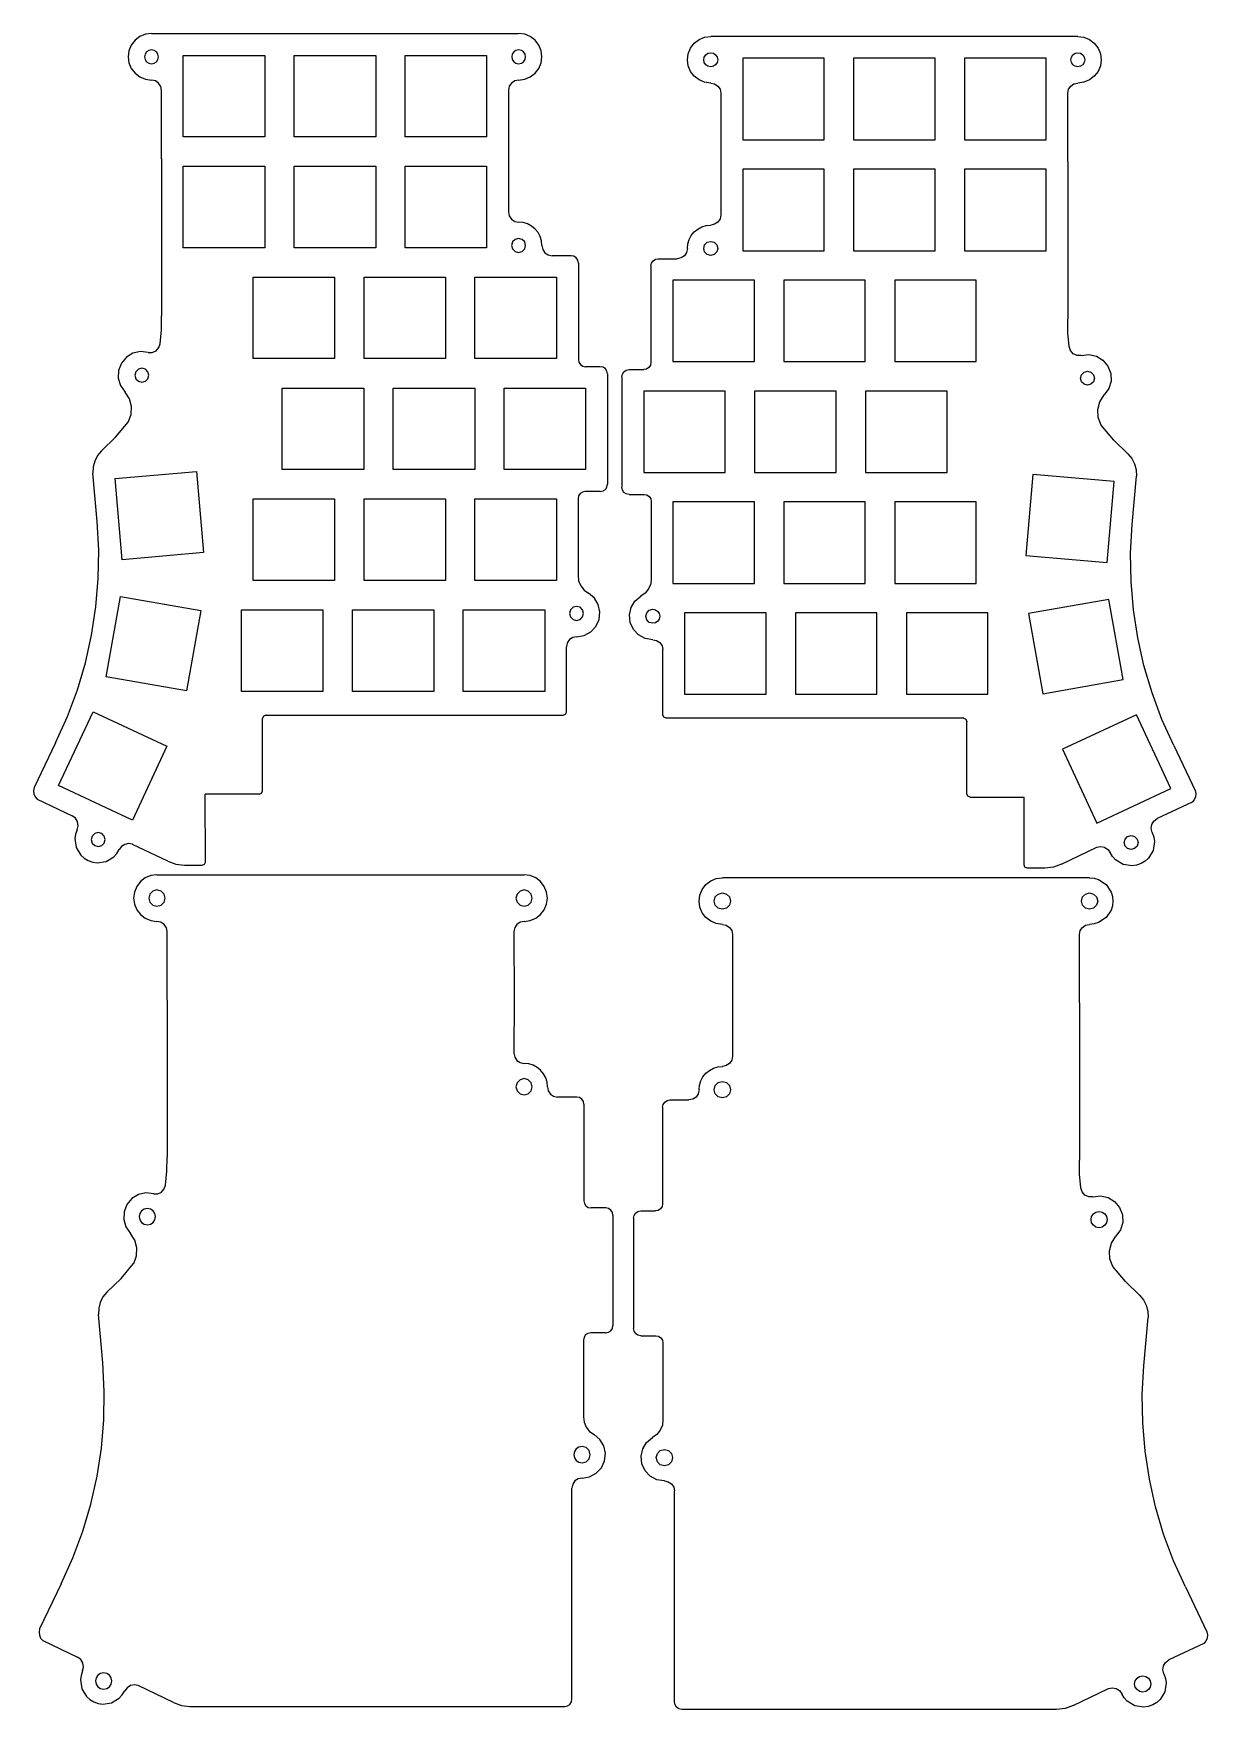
# Model space of a CAD drawing. Extents: x 4 to 206, y 7 to 295.
import ezdxf

# ---------------------------------------------------------------- set-up
doc = ezdxf.new("R2010")
doc.units = 0

msp = doc.modelspace()

# ---------------------------------------------------------------- linework, layer by layer
at = {"layer": 'Edge.Cuts', "color": 254}
for points in [[(24.280428, 294.951914), (23.236758, 294.813452), (22.28043, 294.416016), (21.458077, 293.78653), (20.816331, 292.951917), (20.414407, 291.978842), (20.280433, 290.951919), (20.414407, 289.924997), (20.816331, 288.951922), (21.458077, 288.117309), (22.28043, 287.487822), (23.236758, 287.090386), (24.280428, 286.951924)], [(24.279581, 294.951935), (87.32971, 294.951935)], [(87.330345, 286.951924), (88.374014, 287.090386), (89.330342, 287.487822), (90.152696, 288.117309), (90.794442, 288.951922), (91.196365, 289.924997), (91.33034, 290.951919), (91.196365, 291.978842), (90.794442, 292.951917), (90.152696, 293.78653), (89.330342, 294.416016), (88.374014, 294.813452), (87.330345, 294.951914)], [(120.304655, 286.445924), (119.260986, 286.584386), (118.304658, 286.981822), (117.482304, 287.611309), (116.840558, 288.445922), (116.438635, 289.418997), (116.30466, 290.445919), (116.438635, 291.472842), (116.840558, 292.445917), (117.482304, 293.28053), (118.304658, 293.910016), (119.260986, 294.307452), (120.304655, 294.445914)], [(183.355419, 294.445935), (120.30529, 294.445935)], [(183.354572, 294.445914), (184.398242, 294.307452), (185.35457, 293.910016), (186.176923, 293.28053), (186.818669, 292.445917), (187.220593, 291.472842), (187.354567, 290.445919), (187.220593, 289.418997), (186.818669, 288.445922), (186.176923, 287.611309), (185.35457, 286.981822), (184.398242, 286.584386), (183.354572, 286.445924)], [(24.280428, 289.751922), (24.747078, 289.84662), (25.128062, 290.10388), (25.384884, 290.48516), (25.479046, 290.951919), (25.384884, 291.418678), (25.128062, 291.799958), (24.747078, 292.057218), (24.280428, 292.151917), (23.813777, 292.057218), (23.432793, 291.799958), (23.175972, 291.418678), (23.08181, 290.951919), (23.175972, 290.48516), (23.432793, 290.10388), (23.813777, 289.84662), (24.280428, 289.751922), (24.280428, 289.751922)], [(29.729991, 277.201856), (29.729991, 291.202)], [(29.729991, 291.202), (43.731723, 291.202)], [(43.731723, 291.202), (43.731723, 277.201856)], [(48.779967, 277.201856), (48.779967, 291.202)], [(48.779967, 291.202), (62.781699, 291.202)], [(62.781699, 291.202), (62.781699, 277.201856)], [(67.829943, 277.201856), (67.829943, 291.202)], [(67.829943, 291.202), (81.831675, 291.202)], [(81.831675, 291.202), (81.831675, 277.201856)], [(87.330345, 289.751922), (87.796995, 289.84662), (88.17798, 290.10388), (88.434801, 290.48516), (88.528963, 290.951919), (88.434801, 291.418678), (88.17798, 291.799958), (87.796995, 292.057218), (87.330345, 292.151917), (86.863695, 292.057218), (86.48271, 291.799958), (86.225889, 291.418678), (86.131727, 290.951919), (86.225889, 290.48516), (86.48271, 290.10388), (86.863695, 289.84662), (87.330345, 289.751922), (87.330345, 289.751922)], [(120.304655, 289.245922), (119.838005, 289.34062), (119.45702, 289.59788), (119.200199, 289.97916), (119.106037, 290.445919), (119.200199, 290.912678), (119.45702, 291.293958), (119.838005, 291.551218), (120.304655, 291.645917), (120.771305, 291.551218), (121.15229, 291.293958), (121.409111, 290.912678), (121.503273, 290.445919), (121.409111, 289.97916), (121.15229, 289.59788), (120.771305, 289.34062), (120.304655, 289.245922), (120.304655, 289.245922)], [(183.354572, 289.245922), (182.887922, 289.34062), (182.506938, 289.59788), (182.250116, 289.97916), (182.155954, 290.445919), (182.250116, 290.912678), (182.506938, 291.293958), (182.887922, 291.551218), (183.354572, 291.645917), (183.821223, 291.551218), (184.202207, 291.293958), (184.459028, 290.912678), (184.55319, 290.445919), (184.459028, 289.97916), (184.202207, 289.59788), (183.821223, 289.34062), (183.354572, 289.245922), (183.354572, 289.245922)], [(139.805057, 290.696), (125.803325, 290.696)], [(125.803325, 290.696), (125.803325, 276.695856)], [(139.805057, 276.695856), (139.805057, 290.696)], [(158.855033, 290.696), (144.853301, 290.696)], [(144.853301, 290.696), (144.853301, 276.695856)], [(158.855033, 276.695856), (158.855033, 290.696)], [(177.905009, 290.696), (163.903277, 290.696)], [(163.903277, 290.696), (163.903277, 276.695856)], [(177.905009, 276.695856), (177.905009, 290.696)], [(26.030433, 285.201927), (25.897221, 285.871624), (25.517867, 286.439365), (24.950125, 286.818716), (24.280428, 286.951924)], [(26.031121, 273.450333), (26.031121, 285.202052)], [(87.330345, 286.951924), (86.649173, 286.814395), (86.092923, 286.439355), (85.717888, 285.883101), (85.580367, 285.201927)], [(85.580816, 285.202052), (85.588754, 273.451921)], [(120.304655, 286.445924), (120.985827, 286.308395), (121.542077, 285.933355), (121.917112, 285.377101), (122.054633, 284.695927)], [(181.604567, 284.695927), (181.737779, 285.365624), (182.117133, 285.933365), (182.684875, 286.312716), (183.354572, 286.445924)], [(122.054184, 284.696052), (122.046246, 272.945921)], [(181.603879, 272.944333), (181.603879, 284.696052)], [(43.731723, 277.201856), (29.729991, 277.201856)], [(62.781699, 277.201856), (48.779967, 277.201856)], [(81.831675, 277.201856), (67.829943, 277.201856)], [(125.803325, 276.695856), (139.805057, 276.695856)], [(144.853301, 276.695856), (158.855033, 276.695856)], [(163.903277, 276.695856), (177.905009, 276.695856)], [(26.031121, 273.450333), (26.031121, 246.451966)], [(29.729991, 258.15188), (29.729991, 272.152024)], [(29.729991, 272.152024), (43.731723, 272.152024)], [(43.731723, 272.152024), (43.731723, 258.15188)], [(48.779967, 258.15188), (48.779967, 272.152024)], [(48.779967, 272.152024), (62.781699, 272.152024)], [(62.781699, 272.152024), (62.781699, 258.15188)], [(67.829943, 258.15188), (67.829943, 272.152024)], [(67.829943, 272.152024), (81.831675, 272.152024)], [(81.831675, 272.152024), (81.831675, 258.15188)], [(85.588754, 273.460387), (85.580816, 264.301847)], [(122.046246, 272.954387), (122.054184, 263.795847)], [(139.805057, 271.646024), (125.803325, 271.646024)], [(125.803325, 271.646024), (125.803325, 257.64588)], [(139.805057, 257.64588), (139.805057, 271.646024)], [(158.855033, 271.646024), (144.853301, 271.646024)], [(144.853301, 271.646024), (144.853301, 257.64588)], [(158.855033, 257.64588), (158.855033, 271.646024)], [(177.905009, 271.646024), (163.903277, 271.646024)], [(163.903277, 271.646024), (163.903277, 257.64588)], [(177.905009, 257.64588), (177.905009, 271.646024)], [(181.603879, 272.944333), (181.603879, 245.945966)], [(85.580367, 264.301953), (85.717888, 263.620779), (86.092923, 263.064525), (86.649173, 262.689485), (87.330345, 262.551956)], [(91.330364, 258.531961), (91.256229, 259.318844), (91.03164, 260.068848), (90.665293, 260.760756), (90.165882, 261.373348), (89.55579, 261.875813), (88.865721, 262.245611), (88.116848, 262.473943), (87.330345, 262.552006)], [(116.304636, 258.025961), (116.378771, 258.812844), (116.60336, 259.562848), (116.969707, 260.254756), (117.469118, 260.867348), (118.07921, 261.369813), (118.769279, 261.739611), (119.518152, 261.967943), (120.304655, 262.046006)], [(122.054633, 263.795953), (121.917112, 263.114779), (121.542077, 262.558525), (120.985827, 262.183485), (120.304655, 262.045956)], [(87.330345, 257.35196), (87.930345, 257.51273), (88.369575, 257.95196), (88.530344, 258.551959), (88.369575, 259.151959), (87.930345, 259.591189), (87.330345, 259.751958), (86.730346, 259.591189), (86.291115, 259.151959), (86.130346, 258.551959), (86.291115, 257.95196), (86.730346, 257.51273), (87.330345, 257.35196), (87.330345, 257.35196)], [(120.304655, 256.84596), (119.704655, 257.00673), (119.265425, 257.44596), (119.104656, 258.045959), (119.265425, 258.645959), (119.704655, 259.085189), (120.304655, 259.245958), (120.904654, 259.085189), (121.343885, 258.645959), (121.504654, 258.045959), (121.343885, 257.44596), (120.904654, 257.00673), (120.304655, 256.84596), (120.304655, 256.84596)], [(43.731723, 258.15188), (29.729991, 258.15188)], [(62.781699, 258.15188), (48.779967, 258.15188)], [(81.831675, 258.15188), (67.829943, 258.15188)], [(91.330364, 258.531961), (91.467885, 257.850787), (91.842919, 257.294531), (92.39917, 256.919491), (93.080342, 256.781961)], [(96.349344, 256.781869), (93.079099, 256.781869)], [(97.586879, 255.531965), (97.496628, 256.00929), (97.229483, 256.415021), (96.826669, 256.686546), (96.35035, 256.781961)], [(110.048121, 255.025965), (110.138372, 255.50329), (110.405517, 255.909021), (110.808331, 256.180546), (111.28465, 256.275961)], [(111.285656, 256.275869), (114.555901, 256.275869)], [(116.304636, 258.025961), (116.167115, 257.344787), (115.792081, 256.788531), (115.23583, 256.413491), (114.554658, 256.275961)], [(125.803325, 257.64588), (139.805057, 257.64588)], [(144.853301, 257.64588), (158.855033, 257.64588)], [(163.903277, 257.64588), (177.905009, 257.64588)], [(97.587593, 255.531979), (97.587593, 238.961992)], [(110.047407, 255.025979), (110.047407, 238.455992)], [(41.731476, 239.101983), (41.731476, 253.101969)], [(41.731476, 253.101969), (55.730562, 253.101969)], [(55.730562, 253.101969), (55.730562, 239.101983)], [(60.781452, 239.101983), (60.781452, 253.101969)], [(60.781452, 253.101969), (74.780538, 253.101969)], [(74.780538, 253.101969), (74.780538, 239.101983)], [(79.831428, 239.101983), (79.831428, 253.101969)], [(79.831428, 253.101969), (93.830514, 253.101969)], [(93.830514, 253.101969), (93.830514, 239.101983)], [(127.803572, 252.595969), (113.804486, 252.595969)], [(113.804486, 252.595969), (113.804486, 238.595983)], [(127.803572, 238.595983), (127.803572, 252.595969)], [(146.853548, 252.595969), (132.854462, 252.595969)], [(132.854462, 252.595969), (132.854462, 238.595983)], [(146.853548, 238.595983), (146.853548, 252.595969)], [(165.903524, 252.595969), (151.904438, 252.595969)], [(151.904438, 252.595969), (151.904438, 238.595983)], [(165.903524, 238.595983), (165.903524, 252.595969)], [(25.771723, 241.670459), (25.998686, 244.055936), (26.030433, 246.451976)], [(181.863277, 241.164459), (181.636314, 243.549936), (181.604567, 245.945976)], [(23.718533, 240.171185), (22.378469, 240.312443), (21.0973, 240.021123), (19.975098, 239.337807), (19.111931, 238.303075), (18.632822, 237.043639), (18.586974, 235.730567), (18.960733, 234.470978), (19.740448, 233.371992)], [(23.710437, 240.142024), (24.422393, 240.162193), (25.067993, 240.463005), (25.5414, 240.995147), (25.765003, 241.671379)], [(55.730562, 239.101983), (41.731476, 239.101983)], [(74.780538, 239.101983), (60.781452, 239.101983)], [(93.830514, 239.101983), (79.831428, 239.101983)], [(97.586879, 238.961985), (97.681006, 238.488777), (97.949057, 238.08761), (98.350225, 237.81956), (98.823434, 237.725435)], [(183.924563, 239.636024), (183.212607, 239.656193), (182.567007, 239.957005), (182.0936, 240.489147), (181.869997, 241.165379)], [(183.916467, 239.665185), (185.256531, 239.806443), (186.5377, 239.515123), (187.659902, 238.831807), (188.523069, 237.797075), (189.002178, 236.537639), (189.048026, 235.224567), (188.674267, 233.964978), (187.894552, 232.865992)], [(22.630435, 235.05199), (23.230435, 235.212759), (23.669665, 235.651989), (23.830434, 236.251988), (23.669665, 236.851988), (23.230435, 237.291218), (22.630435, 237.451987), (22.030436, 237.291218), (21.591206, 236.851988), (21.430437, 236.251988), (21.591206, 235.651989), (22.030436, 235.212759), (22.630435, 235.05199), (22.630435, 235.05199)], [(101.349963, 237.725437), (98.823196, 237.725437)], [(102.586889, 236.488884), (102.492763, 236.962093), (102.224711, 237.36326), (101.823543, 237.63131), (101.350334, 237.725435)], [(102.585566, 236.488882), (102.585566, 217.522011)], [(105.048111, 235.982884), (105.142237, 236.456093), (105.410289, 236.85726), (105.811457, 237.12531), (106.284666, 237.219435)], [(106.285037, 237.219437), (108.811804, 237.219437)], [(110.048121, 238.455985), (109.953994, 237.982777), (109.685943, 237.58161), (109.284775, 237.31356), (108.811566, 237.219435)], [(113.804486, 238.595983), (127.803572, 238.595983)], [(132.854462, 238.595983), (146.853548, 238.595983)], [(151.904438, 238.595983), (165.903524, 238.595983)], [(185.004565, 234.54599), (184.404565, 234.706759), (183.965335, 235.145989), (183.804566, 235.745988), (183.965335, 236.345988), (184.404565, 236.785218), (185.004565, 236.945987), (185.604564, 236.785218), (186.043794, 236.345988), (186.204563, 235.745988), (186.043794, 235.145989), (185.604564, 234.706759), (185.004565, 234.54599), (185.004565, 234.54599)], [(20.302237, 228.2011), (20.780216, 229.511968), (20.838889, 230.875368), (20.488789, 232.194357), (19.740448, 233.371992)], [(46.729449, 220.052007), (46.729449, 234.051993)], [(46.729449, 234.051993), (60.731181, 234.051993)], [(60.731181, 234.051993), (60.731181, 220.052007)], [(65.779425, 220.052007), (65.779425, 234.051993)], [(65.779425, 234.051993), (79.781157, 234.051993)], [(79.781157, 234.051993), (79.781157, 220.052007)], [(84.829401, 220.052007), (84.829401, 234.051993)], [(84.829401, 234.051993), (98.831133, 234.051993)], [(98.831133, 234.051993), (98.831133, 220.052007)], [(105.049434, 235.982882), (105.049434, 217.016011)], [(122.805599, 233.545993), (108.803867, 233.545993)], [(108.803867, 233.545993), (108.803867, 219.546007)], [(122.805599, 219.546007), (122.805599, 233.545993)], [(141.855575, 233.545993), (127.853843, 233.545993)], [(127.853843, 233.545993), (127.853843, 219.546007)], [(141.855575, 219.546007), (141.855575, 233.545993)], [(160.905551, 233.545993), (146.903819, 233.545993)], [(146.903819, 233.545993), (146.903819, 219.546007)], [(160.905551, 219.546007), (160.905551, 233.545993)], [(187.332763, 227.6951), (186.854784, 229.005968), (186.796111, 230.369368), (187.146211, 231.688357), (187.894552, 232.865992)], [(15.68656, 223.266569), (18.124738, 225.592283), (20.280436, 228.181999)], [(191.94844, 222.760569), (189.510262, 225.086283), (187.354564, 227.675999)], [(15.690423, 223.262036), (15.012589, 222.447454), (14.535813, 221.515096), (14.27385, 220.501202), (14.240455, 219.44201)], [(191.944577, 222.756036), (192.622411, 221.941454), (193.099187, 221.009096), (193.36115, 219.995202), (193.394545, 218.93601)], [(14.960968, 211.112012), (14.241302, 219.442011)], [(18.046006, 218.515282), (31.994821, 219.73546)], [(31.994821, 219.73546), (33.214549, 205.788761)], [(60.731181, 220.052007), (46.729449, 220.052007)], [(79.781157, 220.052007), (65.779425, 220.052007)], [(98.831133, 220.052007), (84.829401, 220.052007)], [(108.803867, 219.546007), (122.805599, 219.546007)], [(127.853843, 219.546007), (141.855575, 219.546007)], [(146.903819, 219.546007), (160.905551, 219.546007)], [(175.640179, 219.22946), (174.420451, 205.282761)], [(189.588994, 218.009282), (175.640179, 219.22946)], [(192.674032, 210.606012), (193.393698, 218.936011)], [(19.268379, 204.568583), (18.046006, 218.515282)], [(98.760331, 216.285431), (98.288124, 216.191177), (97.888285, 215.922863), (97.622091, 215.52161), (97.530337, 215.048911)], [(101.349963, 216.285456), (98.759696, 216.285456)], [(101.350334, 216.285462), (101.823542, 216.379587), (102.22471, 216.647637), (102.492761, 217.048803), (102.586889, 217.522012)], [(106.284666, 215.779462), (105.811458, 215.873587), (105.41029, 216.141637), (105.142239, 216.542803), (105.048111, 217.016012)], [(188.366621, 204.062583), (189.588994, 218.009282)], [(41.731476, 201.002031), (41.731476, 215.002017)], [(41.731476, 215.002017), (55.730562, 215.002017)], [(55.730562, 215.002017), (55.730562, 201.002031)], [(60.781452, 201.002031), (60.781452, 215.002017)], [(60.781452, 215.002017), (74.780538, 215.002017)], [(74.780538, 215.002017), (74.780538, 201.002031)], [(79.831428, 201.002031), (79.831428, 215.002017)], [(79.831428, 215.002017), (93.830514, 215.002017)], [(93.830514, 215.002017), (93.830514, 201.002031)], [(97.529385, 215.048901), (97.526739, 201.874573)], [(106.285037, 215.779456), (108.875304, 215.779456)], [(108.874669, 215.779431), (109.346876, 215.685177), (109.746715, 215.416863), (110.012909, 215.01561), (110.104663, 214.542911)], [(110.105615, 214.542901), (110.108261, 201.368573)], [(127.803572, 214.496017), (113.804486, 214.496017)], [(113.804486, 214.496017), (113.804486, 200.496031)], [(127.803572, 200.496031), (127.803572, 214.496017)], [(146.853548, 214.496017), (132.854462, 214.496017)], [(132.854462, 214.496017), (132.854462, 200.496031)], [(146.853548, 200.496031), (146.853548, 214.496017)], [(165.903524, 214.496017), (151.904438, 214.496017)], [(151.904438, 214.496017), (151.904438, 200.496031)], [(165.903524, 200.496031), (165.903524, 214.496017)], [(7.820455, 173.142068), (9.845935, 177.614076), (11.554057, 182.198206), (12.941644, 186.877575), (14.005522, 191.635298), (14.742516, 196.454488), (15.14945, 201.318262), (15.223149, 206.209734), (14.960439, 211.11202)], [(199.814545, 172.636068), (197.789065, 177.108076), (196.080943, 181.692206), (194.693356, 186.371575), (193.629478, 191.129298), (192.892484, 195.948488), (192.48555, 200.812262), (192.411851, 205.703734), (192.674561, 210.60602)], [(33.214549, 205.788761), (19.268379, 204.568583)], [(174.420451, 205.282761), (188.366621, 204.062583)], [(97.525866, 201.874576), (97.628979, 200.934575), (97.98303, 200.076915), (98.559619, 199.349951), (99.330348, 198.802037)], [(55.730562, 201.002031), (41.731476, 201.002031)], [(74.780538, 201.002031), (60.781452, 201.002031)], [(93.830514, 201.002031), (79.831428, 201.002031)], [(97.280333, 191.338941), (98.580007, 191.554861), (99.713362, 192.160578), (100.597648, 193.093008), (101.150114, 194.289067), (101.286152, 195.599512), (101.002261, 196.852825), (100.337356, 197.952501), (99.330348, 198.802037)], [(110.109134, 201.368576), (110.006021, 200.428575), (109.65197, 199.570915), (109.075381, 198.843951), (108.304652, 198.296037)], [(113.804486, 200.496031), (127.803572, 200.496031)], [(132.854462, 200.496031), (146.853548, 200.496031)], [(151.904438, 200.496031), (165.903524, 200.496031)], [(16.522008, 184.473981), (18.953525, 198.261136)], [(18.953525, 198.261136), (32.7383, 195.830148)], [(32.7383, 195.830148), (30.309428, 182.042992)], [(39.731228, 181.951976), (39.731228, 195.95212)], [(39.731228, 195.95212), (53.730315, 195.95212)], [(53.730315, 195.95212), (53.730315, 181.951976)], [(58.781204, 181.951976), (58.781204, 195.95212)], [(58.781204, 195.95212), (72.780291, 195.95212)], [(72.780291, 195.95212), (72.780291, 181.951976)], [(77.83118, 181.951976), (77.83118, 195.95212)], [(77.83118, 195.95212), (91.830267, 195.95212)], [(91.830267, 195.95212), (91.830267, 181.951976)], [(97.280333, 194.152041), (97.880332, 194.31281), (98.319562, 194.75204), (98.480332, 195.35204), (98.319562, 195.952039), (97.880332, 196.391269), (97.280333, 196.552039), (96.680333, 196.391269), (96.241103, 195.952039), (96.080334, 195.35204), (96.241103, 194.75204), (96.680333, 194.31281), (97.280333, 194.152041), (97.280333, 194.152041)], [(110.354667, 190.832941), (109.054993, 191.048861), (107.921638, 191.654578), (107.037352, 192.587008), (106.484886, 193.783067), (106.348848, 195.093512), (106.632739, 196.346825), (107.297644, 197.446501), (108.304652, 198.296037)], [(110.354667, 193.646041), (109.754668, 193.80681), (109.315438, 194.24604), (109.154668, 194.84604), (109.315438, 195.446039), (109.754668, 195.885269), (110.354667, 196.046039), (110.821761, 195.951737), (111.203195, 195.694567), (111.460364, 195.313133), (111.554666, 194.84604), (111.460364, 194.378946), (111.203195, 193.997512), (110.821761, 193.740343), (110.354667, 193.646041), (110.354667, 193.646041)], [(188.681475, 197.755136), (174.8967, 195.324148)], [(191.112992, 183.967981), (188.681475, 197.755136)], [(129.80382, 195.44612), (115.804733, 195.44612)], [(115.804733, 195.44612), (115.804733, 181.445976)], [(129.80382, 181.445976), (129.80382, 195.44612)], [(148.853796, 195.44612), (134.854709, 195.44612)], [(134.854709, 195.44612), (134.854709, 181.445976)], [(148.853796, 181.445976), (148.853796, 195.44612)], [(167.903772, 195.44612), (153.904685, 195.44612)], [(153.904685, 195.44612), (153.904685, 181.445976)], [(167.903772, 181.445976), (167.903772, 195.44612)], [(174.8967, 195.324148), (177.325572, 181.536992)], [(97.280333, 191.338946), (96.608085, 191.205153), (96.055933, 190.839424), (95.678486, 190.295215), (95.530354, 189.625981)], [(110.354667, 190.832946), (111.026915, 190.699153), (111.579067, 190.333424), (111.956514, 189.789215), (112.104646, 189.119981)], [(95.529137, 178.402065), (95.529137, 189.625941)], [(112.105863, 177.896065), (112.105863, 189.119941)], [(30.309428, 182.042992), (16.522008, 184.473981)], [(53.730315, 181.951976), (39.731228, 181.951976)], [(72.780291, 181.951976), (58.781204, 181.951976)], [(91.830267, 181.951976), (77.83118, 181.951976)], [(115.804733, 181.445976), (129.80382, 181.445976)], [(134.854709, 181.445976), (148.853796, 181.445976)], [(153.904685, 181.445976), (167.903772, 181.445976)], [(177.325572, 181.536992), (191.112992, 183.967981)], [(8.327872, 165.766375), (14.243948, 178.454453)], [(14.243948, 178.454453), (26.933349, 172.537848)], [(43.902617, 177.852045), (43.498695, 177.691728), (43.330404, 177.291063)], [(43.332203, 164.86203), (43.332203, 177.301136)], [(43.87989, 177.851997), (94.98145, 177.851997)], [(94.980339, 177.852061), (95.369258, 178.013146), (95.530354, 178.40206)], [(112.654661, 177.346061), (112.265742, 177.507146), (112.104646, 177.89606)], [(163.75511, 177.345997), (112.65355, 177.345997)], [(163.732383, 177.346045), (164.136305, 177.185728), (164.304596, 176.785063)], [(164.302797, 164.35603), (164.302797, 176.795136)], [(193.391052, 177.948453), (180.701651, 172.031848)], [(199.307128, 165.260375), (193.391052, 177.948453)], [(7.819873, 173.142155), (4.139523, 165.438292)], [(26.933349, 172.537848), (21.017273, 159.849505)], [(180.701651, 172.031848), (186.617727, 159.343505)], [(199.815127, 172.636155), (203.495477, 164.932292)], [(4.13902, 165.438194), (4.031437, 164.890416), (4.0906, 164.347331), (4.306834, 163.845648), (4.670462, 163.42208)], [(21.017273, 159.849505), (8.327872, 165.766375)], [(42.771287, 164.311962), (33.529403, 164.311962)], [(33.532049, 152.64491), (33.529403, 164.311962)], [(42.770414, 164.312079), (43.166479, 164.469152), (43.331515, 164.861967)], [(164.864586, 163.806079), (164.468521, 163.963152), (164.303485, 164.355967)], [(186.617727, 159.343505), (199.307128, 165.260375)], [(203.49598, 164.932194), (203.603563, 164.384416), (203.5444, 163.841331), (203.328166, 163.339648), (202.964538, 162.91608)], [(4.671335, 163.42217), (10.640327, 160.594836)], [(164.863713, 163.805962), (174.105597, 163.805962)], [(174.102951, 152.13891), (174.105597, 163.805962)], [(202.963665, 162.91617), (196.994673, 160.088836)], [(11.522897, 158.196211), (11.690638, 158.882066), (11.581494, 159.57965), (11.212281, 160.181494), (10.639878, 160.594881)], [(196.112103, 157.690211), (195.944362, 158.376066), (196.053506, 159.07365), (196.422719, 159.675494), (196.995122, 160.088881)], [(11.522923, 158.196203), (11.253609, 157.433797), (11.144592, 156.656744), (11.376896, 155.1439), (12.158739, 153.82808), (12.736646, 153.297306), (13.429027, 152.879693), (14.190737, 152.608415), (14.967506, 152.497395), (16.480944, 152.725801), (17.798775, 153.504252), (18.331035, 154.080789), (18.750431, 154.772092)], [(15.140434, 155.29209), (15.740434, 155.452859), (16.179664, 155.892089), (16.340433, 156.492089), (16.179664, 157.092088), (15.740434, 157.531318), (15.140434, 157.692088), (14.540435, 157.531318), (14.101205, 157.092088), (13.940436, 156.492089), (14.101205, 155.892089), (14.540435, 155.452859), (15.140434, 155.29209), (15.140434, 155.29209)], [(21.04045, 155.68209), (20.365242, 155.807388), (19.713028, 155.679166), (19.151054, 155.324187), (18.746568, 154.769213)], [(27.115911, 152.803396), (21.041085, 155.67809)], [(196.112077, 157.690203), (196.381391, 156.927797), (196.490408, 156.150744), (196.258104, 154.6379), (195.476261, 153.32208), (194.898354, 152.791306), (194.205973, 152.373693), (193.444263, 152.102415), (192.667494, 151.991395), (191.154056, 152.219801), (189.836225, 152.998252), (189.303965, 153.574789), (188.884569, 154.266092)], [(192.494566, 154.78609), (191.894566, 154.946859), (191.455336, 155.386089), (191.294567, 155.986089), (191.455336, 156.586088), (191.894566, 157.025318), (192.494566, 157.186088), (193.094565, 157.025318), (193.533795, 156.586088), (193.694564, 155.986089), (193.533795, 155.386089), (193.094565, 154.946859), (192.494566, 154.78609), (192.494566, 154.78609)], [(27.117181, 152.803361), (28.488072, 152.286022), (29.94044, 152.092093)], [(32.970418, 152.095017), (33.366484, 152.252091), (33.531519, 152.644905)], [(180.519089, 152.297396), (186.593915, 155.17209)], [(186.59455, 155.17609), (187.269758, 155.301388), (187.921972, 155.173166), (188.483946, 154.818187), (188.888432, 154.263213)], [(25.223428, 150.440914), (24.179758, 150.302452), (23.22343, 149.905016), (22.401077, 149.27553), (21.759331, 148.440917), (21.357407, 147.467842), (21.223433, 146.440919), (21.357407, 145.413997), (21.759331, 144.440922), (22.401077, 143.606309), (23.22343, 142.976822), (24.179758, 142.579386), (25.223428, 142.440924)], [(25.222581, 150.440935), (88.27271, 150.440935)], [(29.941657, 152.092197), (32.971133, 152.095107)], [(88.273345, 142.440924), (89.317014, 142.579386), (90.273342, 142.976822), (91.095696, 143.606309), (91.737442, 144.440922), (92.139365, 145.413997), (92.27334, 146.440919), (92.139365, 147.467842), (91.737442, 148.440917), (91.095696, 149.27553), (90.273342, 149.905016), (89.317014, 150.302452), (88.273345, 150.440914)], [(122.305655, 141.934924), (121.261986, 142.073386), (120.305658, 142.470822), (119.483304, 143.100309), (118.841558, 143.934922), (118.439635, 144.907997), (118.30566, 145.934919), (118.439635, 146.961842), (118.841558, 147.934917), (119.483304, 148.76953), (120.305658, 149.399016), (121.261986, 149.796452), (122.305655, 149.934914)], [(185.356419, 149.934935), (122.30629, 149.934935)], [(174.664582, 151.589017), (174.268516, 151.746091), (174.103481, 152.138905)], [(177.693343, 151.586197), (174.663867, 151.589107)], [(180.517819, 152.297361), (179.146928, 151.780022), (177.69456, 151.586093)], [(185.355572, 149.934914), (186.161711, 149.853648), (186.912551, 149.620575), (188.183996, 148.763343), (189.041227, 147.491898), (189.274301, 146.741058), (189.355567, 145.934919), (189.274301, 145.128781), (189.041227, 144.377941), (188.183996, 143.106496), (186.912551, 142.249264), (186.161711, 142.01619), (185.355572, 141.934924)], [(25.223428, 145.040921), (25.923427, 145.228485), (26.435862, 145.74092), (26.623426, 146.440919), (26.435862, 147.140919), (25.923427, 147.653354), (25.223428, 147.840918), (24.523428, 147.653354), (24.010993, 147.140919), (23.823429, 146.440919), (24.010993, 145.74092), (24.523428, 145.228485), (25.223428, 145.040921), (25.223428, 145.040921)], [(88.273345, 145.040921), (88.973344, 145.228485), (89.485779, 145.74092), (89.673344, 146.440919), (89.485779, 147.140919), (88.973344, 147.653354), (88.273345, 147.840918), (87.573346, 147.653354), (87.060911, 147.140919), (86.873346, 146.440919), (87.060911, 145.74092), (87.573346, 145.228485), (88.273345, 145.040921), (88.273345, 145.040921)], [(122.305655, 144.534921), (121.605656, 144.722485), (121.093221, 145.23492), (120.905656, 145.934919), (121.093221, 146.634919), (121.605656, 147.147354), (122.305655, 147.334918), (123.005654, 147.147354), (123.518089, 146.634919), (123.705654, 145.934919), (123.518089, 145.23492), (123.005654, 144.722485), (122.305655, 144.534921), (122.305655, 144.534921)], [(185.355572, 144.534921), (184.655573, 144.722485), (184.143138, 145.23492), (183.955574, 145.934919), (184.143138, 146.634919), (184.655573, 147.147354), (185.355572, 147.334918), (186.055572, 147.147354), (186.568007, 146.634919), (186.755571, 145.934919), (186.568007, 145.23492), (186.055572, 144.722485), (185.355572, 144.534921), (185.355572, 144.534921)], [(26.973433, 140.690927), (26.840221, 141.360624), (26.460867, 141.928365), (25.893125, 142.307716), (25.223428, 142.440924)], [(88.273345, 142.440924), (87.592173, 142.303395), (87.035923, 141.928355), (86.660888, 141.372101), (86.523367, 140.690927)], [(122.305655, 141.934924), (122.986827, 141.797395), (123.543077, 141.422355), (123.918112, 140.866101), (124.055633, 140.184927)], [(183.605567, 140.184927), (183.738779, 140.854624), (184.118133, 141.422365), (184.685875, 141.801716), (185.355572, 141.934924)], [(26.974121, 128.939333), (26.974121, 140.691052)], [(86.523816, 140.691052), (86.531754, 128.940921)], [(124.055184, 140.185052), (124.047246, 128.434921)], [(183.604879, 128.433333), (183.604879, 140.185052)], [(26.974121, 128.939333), (26.974121, 101.940966)], [(86.531754, 128.949387), (86.523816, 119.790847)], [(124.047246, 128.443387), (124.055184, 119.284847)], [(183.604879, 128.433333), (183.604879, 101.434966)], [(86.523367, 119.790953), (86.660888, 119.109779), (87.035923, 118.553525), (87.592173, 118.178485), (88.273345, 118.040956)], [(92.273364, 114.020961), (92.199229, 114.807844), (91.97464, 115.557848), (91.608293, 116.249756), (91.108882, 116.862348), (90.49879, 117.364813), (89.808721, 117.734611), (89.059848, 117.962943), (88.273345, 118.041006)], [(124.055633, 119.284953), (123.918112, 118.603779), (123.543077, 118.047525), (122.986827, 117.672485), (122.305655, 117.534956)], [(88.273345, 112.640962), (88.973344, 112.828526), (89.485779, 113.340962), (89.673344, 114.040961), (89.485779, 114.74096), (88.973344, 115.253395), (88.273345, 115.440959), (87.573346, 115.253395), (87.060911, 114.74096), (86.873346, 114.040961), (87.060911, 113.340962), (87.573346, 112.828526), (88.273345, 112.640962), (88.273345, 112.640962)], [(118.305636, 113.514961), (118.379771, 114.301844), (118.60436, 115.051848), (118.970707, 115.743756), (119.470118, 116.356348), (120.08021, 116.858813), (120.770279, 117.228611), (121.519152, 117.456943), (122.305655, 117.535006)], [(92.273364, 114.020961), (92.410885, 113.339787), (92.785919, 112.783531), (93.34217, 112.408491), (94.023342, 112.270961)], [(118.305636, 113.514961), (118.168115, 112.833787), (117.793081, 112.277531), (117.23683, 111.902491), (116.555658, 111.764961)], [(122.305655, 112.134962), (121.605656, 112.322526), (121.093221, 112.834962), (120.905656, 113.534961), (121.093221, 114.23496), (121.605656, 114.747395), (122.305655, 114.934959), (123.005654, 114.747395), (123.518089, 114.23496), (123.705654, 113.534961), (123.518089, 112.834962), (123.005654, 112.322526), (122.305655, 112.134962), (122.305655, 112.134962)], [(97.292344, 112.270869), (94.022099, 112.270869)], [(98.529879, 111.020965), (98.439628, 111.49829), (98.172483, 111.904021), (97.769669, 112.175546), (97.29335, 112.270961)], [(98.530593, 111.020979), (98.530593, 94.450992)], [(112.048407, 110.514979), (112.048407, 93.944992)], [(112.049121, 110.514965), (112.139372, 110.99229), (112.406517, 111.398021), (112.809331, 111.669546), (113.28565, 111.764961)], [(113.286656, 111.764869), (116.556901, 111.764869)], [(26.714723, 97.159459), (26.941686, 99.544936), (26.973433, 101.940976)], [(183.864277, 96.653459), (183.637314, 99.038936), (183.605567, 101.434976)], [(24.661533, 95.660185), (23.321469, 95.801443), (22.0403, 95.510123), (20.918098, 94.826807), (20.054931, 93.792075), (19.575822, 92.532639), (19.529974, 91.219567), (19.903733, 89.959978), (20.683448, 88.860992)], [(24.653437, 95.631024), (25.365393, 95.651193), (26.010993, 95.952005), (26.4844, 96.484147), (26.708003, 97.160379)], [(185.925563, 95.125024), (185.213607, 95.145193), (184.568007, 95.446005), (184.0946, 95.978147), (183.870997, 96.654379)], [(185.917467, 95.154185), (187.257531, 95.295443), (188.5387, 95.004123), (189.660902, 94.320807), (190.524069, 93.286075), (191.003178, 92.026639), (191.049026, 90.713567), (190.675267, 89.453978), (189.895552, 88.354992)], [(23.573435, 90.34099), (24.118182, 90.451184), (24.56299, 90.751255), (24.862868, 91.196193), (24.972825, 91.740988), (24.862868, 92.285783), (24.56299, 92.730722), (24.118182, 93.030793), (23.573435, 93.140987), (23.028688, 93.030793), (22.58388, 92.730722), (22.284003, 92.285783), (22.174046, 91.740988), (22.284003, 91.196193), (22.58388, 90.751255), (23.028688, 90.451184), (23.573435, 90.34099), (23.573435, 90.34099)], [(98.529879, 94.450985), (98.624006, 93.977777), (98.892057, 93.57661), (99.293225, 93.30856), (99.766434, 93.214435)], [(102.292963, 93.214437), (99.766196, 93.214437)], [(103.529889, 91.977884), (103.435763, 92.451093), (103.167711, 92.85226), (102.766543, 93.12031), (102.293334, 93.214435)], [(107.049111, 91.471884), (107.143237, 91.945093), (107.411289, 92.34626), (107.812457, 92.61431), (108.285666, 92.708435)], [(108.286037, 92.708437), (110.812804, 92.708437)], [(112.049121, 93.944985), (111.954994, 93.471777), (111.686943, 93.07061), (111.285775, 92.80256), (110.812566, 92.708435)], [(187.005565, 89.83499), (186.460818, 89.945184), (186.01601, 90.245255), (185.716132, 90.690193), (185.606175, 91.234988), (185.716132, 91.779783), (186.01601, 92.224722), (186.460818, 92.524793), (187.005565, 92.634987), (187.550312, 92.524793), (187.99512, 92.224722), (188.294997, 91.779783), (188.404954, 91.234988), (188.294997, 90.690193), (187.99512, 90.245255), (187.550312, 89.945184), (187.005565, 89.83499), (187.005565, 89.83499)], [(103.528566, 91.977882), (103.528566, 73.011011)], [(107.050434, 91.471882), (107.050434, 72.505011)], [(21.245237, 83.6901), (21.723216, 85.000968), (21.781889, 86.364368), (21.431789, 87.683357), (20.683448, 88.860992)], [(189.333763, 83.1841), (188.855784, 84.494968), (188.797111, 85.858368), (189.147211, 87.177357), (189.895552, 88.354992)], [(16.62956, 78.755569), (19.067738, 81.081283), (21.223436, 83.670999)], [(193.94944, 78.249569), (191.511262, 80.575283), (189.355564, 83.164999)], [(16.633423, 78.751036), (15.955589, 77.936454), (15.478813, 77.004096), (15.21685, 75.990202), (15.183455, 74.93101)], [(193.945577, 78.245036), (194.623411, 77.430454), (195.100187, 76.498096), (195.36215, 75.484202), (195.395545, 74.42501)], [(15.903968, 66.601012), (15.184302, 74.931011)], [(102.293334, 71.774462), (102.766542, 71.868587), (103.16771, 72.136637), (103.435761, 72.537803), (103.529889, 73.011012)], [(108.285666, 71.268462), (107.812458, 71.362587), (107.41129, 71.630637), (107.143239, 72.031803), (107.049111, 72.505012)], [(194.675032, 66.095012), (195.394698, 74.425011)], [(98.472385, 70.537901), (98.469739, 57.363573)], [(99.703331, 71.774431), (99.231124, 71.680177), (98.831285, 71.411863), (98.565091, 71.01061), (98.473337, 70.537911)], [(102.292963, 71.774456), (99.702696, 71.774456)], [(108.286037, 71.268456), (110.876304, 71.268456)], [(110.875669, 71.268431), (111.347876, 71.174177), (111.747715, 70.905863), (112.013909, 70.50461), (112.105663, 70.031911)], [(112.106615, 70.031901), (112.109261, 56.857573)], [(8.763455, 28.631068), (10.788935, 33.103076), (12.497057, 37.687206), (13.884644, 42.366575), (14.948522, 47.124298), (15.685516, 51.943488), (16.09245, 56.807262), (16.166149, 61.698734), (15.903439, 66.60102)], [(201.815545, 28.125068), (199.790065, 32.597076), (198.081943, 37.181206), (196.694356, 41.860575), (195.630478, 46.618298), (194.893484, 51.437488), (194.48655, 56.301262), (194.412851, 61.192734), (194.675561, 66.09502)], [(98.468866, 57.363576), (98.571979, 56.423575), (98.92603, 55.565915), (99.502619, 54.838951), (100.273348, 54.291037)], [(112.110134, 56.857576), (112.007021, 55.917575), (111.65297, 55.059915), (111.076381, 54.332951), (110.305652, 53.785037)], [(98.223333, 49.441042), (98.923332, 49.628607), (99.435767, 50.141042), (99.623331, 50.841041), (99.435767, 51.54104), (98.923332, 52.053475), (98.223333, 52.24104), (97.67839, 52.131021), (97.233384, 51.830989), (96.933353, 51.385984), (96.823334, 50.841041), (96.933353, 50.296098), (97.233384, 49.851092), (97.67839, 49.551061), (98.223333, 49.441042), (98.223333, 49.441042)], [(98.223333, 46.827941), (99.523007, 47.043861), (100.656362, 47.649578), (101.540648, 48.582008), (102.093114, 49.778067), (102.229152, 51.088512), (101.945261, 52.341825), (101.280356, 53.441501), (100.273348, 54.291037)], [(112.355667, 46.321941), (111.055993, 46.537861), (109.922638, 47.143578), (109.038352, 48.076008), (108.485886, 49.272067), (108.349848, 50.582512), (108.633739, 51.835825), (109.298644, 52.935501), (110.305652, 53.785037)], [(112.355667, 48.935042), (111.655668, 49.122607), (111.143233, 49.635042), (110.955669, 50.335041), (111.143233, 51.03504), (111.655668, 51.547475), (112.355667, 51.73504), (113.055667, 51.547475), (113.568102, 51.03504), (113.755666, 50.335041), (113.568102, 49.635042), (113.055667, 49.122607), (112.355667, 48.935042), (112.355667, 48.935042)], [(98.223333, 46.827946), (97.551085, 46.694153), (96.998933, 46.328424), (96.621486, 45.784215), (96.473354, 45.114981)], [(112.355667, 46.321946), (113.027915, 46.188153), (113.580067, 45.822424), (113.957514, 45.278215), (114.105646, 44.608981)], [(96.482721, 8.871039), (96.472137, 45.114941)], [(114.096279, 8.365039), (114.106863, 44.608941)], [(8.762873, 28.631155), (5.082523, 20.927292)], [(201.816127, 28.125155), (205.496477, 20.421292)], [(5.08202, 20.927194), (4.974437, 20.379416), (5.0336, 19.836331), (5.249834, 19.334648), (5.613462, 18.91108)], [(205.49698, 20.421194), (205.604563, 19.873416), (205.5454, 19.330331), (205.329166, 18.828648), (204.965538, 18.40508)], [(5.614335, 18.91117), (11.583327, 16.083836)], [(204.964665, 18.40517), (198.995673, 15.577836)], [(12.465897, 13.685211), (12.633638, 14.371066), (12.524494, 15.06865), (12.155281, 15.670494), (11.582878, 16.083881)], [(198.113103, 13.179211), (197.945362, 13.865066), (198.054506, 14.56265), (198.423719, 15.164494), (198.996122, 15.577881)], [(12.465923, 13.685203), (12.196609, 12.922797), (12.087592, 12.145744), (12.319896, 10.6329), (13.101739, 9.31708), (13.679646, 8.786306), (14.372027, 8.368693), (15.133737, 8.097415), (15.910506, 7.986395), (17.423944, 8.214801), (18.741775, 8.993252), (19.274035, 9.569789), (19.693431, 10.261092)], [(16.083434, 10.581091), (16.627824, 10.691605), (17.07227, 10.991749), (17.371867, 11.436564), (17.481711, 11.981089), (17.371867, 12.525614), (17.07227, 12.970428), (16.627824, 13.270572), (16.083434, 13.381086), (15.539045, 13.270572), (15.094599, 12.970428), (14.795002, 12.525614), (14.685158, 11.981089), (14.795002, 11.436564), (15.094599, 10.991749), (15.539045, 10.691605), (16.083434, 10.581091), (16.083434, 10.581091)], [(198.113077, 13.179203), (198.382391, 12.416797), (198.491408, 11.639744), (198.259104, 10.1269), (197.477261, 8.81108), (196.899354, 8.280306), (196.206973, 7.862693), (195.445263, 7.591415), (194.668494, 7.480395), (193.155056, 7.708801), (191.837225, 8.487252), (191.304965, 9.063789), (190.885569, 9.755092)], [(194.495566, 10.075091), (193.951176, 10.185605), (193.50673, 10.485749), (193.207133, 10.930564), (193.097289, 11.475089), (193.207133, 12.019614), (193.50673, 12.464428), (193.951176, 12.764572), (194.495566, 12.875086), (195.039955, 12.764572), (195.484401, 12.464428), (195.783998, 12.019614), (195.893842, 11.475089), (195.783998, 10.930564), (195.484401, 10.485749), (195.039955, 10.185605), (194.495566, 10.075091), (194.495566, 10.075091)], [(21.98345, 11.17109), (21.308242, 11.296388), (20.656028, 11.168166), (20.094054, 10.813187), (19.689568, 10.258213)], [(28.058911, 8.292396), (21.984085, 11.16709)], [(95.23336, 7.581067), (95.722651, 7.677355), (96.134543, 7.958465), (96.402534, 8.379011), (96.483355, 8.871094)], [(182.520089, 7.786396), (188.594915, 10.66109)], [(188.59555, 10.66509), (189.270758, 10.790388), (189.922972, 10.662166), (190.484946, 10.307187), (190.889432, 9.752213)], [(28.060181, 8.292361), (29.431072, 7.775022), (30.88344, 7.581093)], [(30.884657, 7.581197), (95.233889, 7.581197)], [(115.34564, 7.075067), (114.856349, 7.171355), (114.444457, 7.452465), (114.176466, 7.873011), (114.095645, 8.365094)], [(179.694343, 7.075197), (115.345111, 7.075197)], [(182.518819, 7.786361), (181.147928, 7.269022), (179.69556, 7.075093)]]:
    msp.add_lwpolyline(points, dxfattribs=at)

doc.saveas('drawing.dxf')
